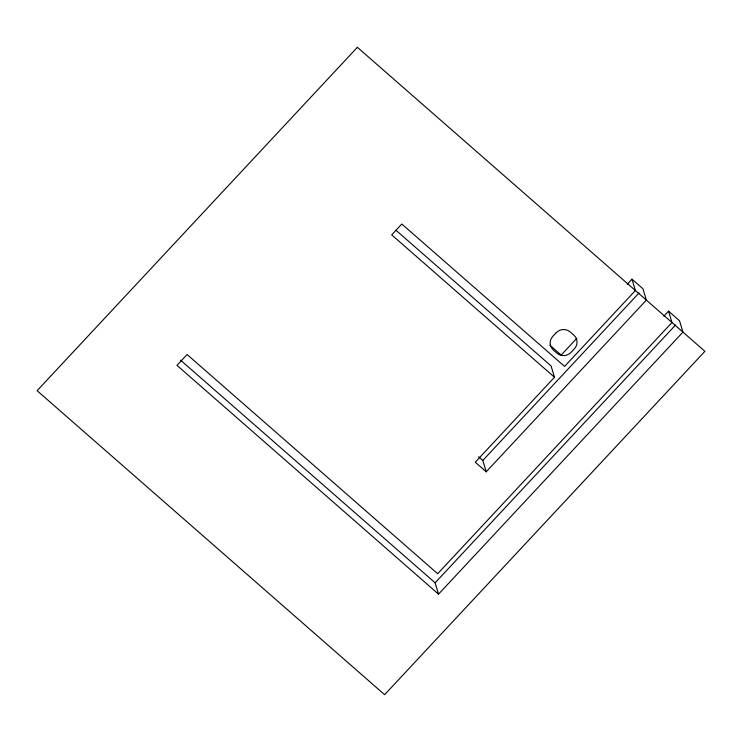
<?xml version="1.0" encoding="UTF-8"?>
<svg xmlns="http://www.w3.org/2000/svg" width="742" height="742" viewBox="0 0 742 742"><rect width="100%" height="100%" fill="white"/><g stroke="black" fill="none" stroke-linecap="round" stroke-linejoin="round"><path stroke-width="1.11" d="M576.905 338.204L561.175 355.075L549.859 345.169M627.25 284.232L631.971 279.168L642.943 288.768L646.365 300.111L486.233 471.801L475.26 462.201L554.487 377.261L551.056 365.917L396.107 230.372M486.233 471.801L482.81 460.457L639.001 292.997M663.821 316.24L668.551 311.167L679.524 320.767L682.955 332.11L438.531 594.157L176.976 365.361L187.086 354.518L437.669 573.714L671.974 322.51L668.551 311.167M438.531 594.157L435.109 582.813L675.582 324.996M554.487 377.261L391.693 234.862L401.812 224.019L564.597 366.418L635.393 290.512L631.971 279.168M478.59 456.766L482.81 460.457M180.519 360.12L435.109 582.813M357.375 47.312L37.1 390.691L384.625 694.688L704.9 351.309L357.375 47.312M556.138 332.759L552.762 336.376A9.98 9.627 -16.8 0 0 553.337 350.001L556.992 353.201A9.98 9.627 -16.8 0 0 571.052 352.376L574.429 348.759A9.98 9.627 -16.8 0 0 573.854 335.134L570.19 331.934A9.98 9.627 -16.8 0 0 556.138 332.759"/></g></svg>
